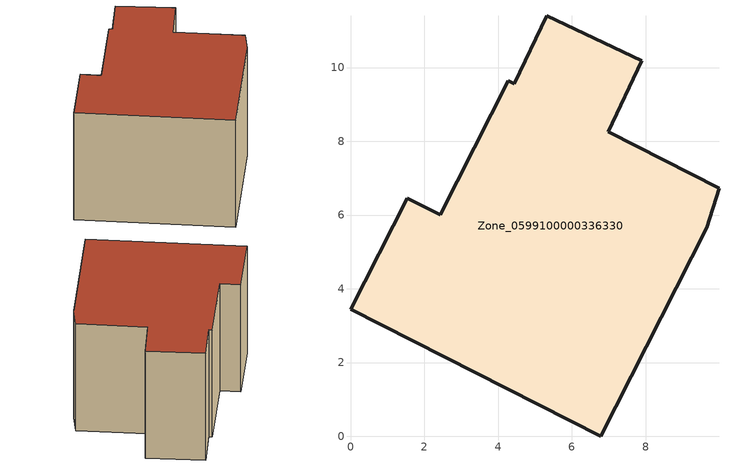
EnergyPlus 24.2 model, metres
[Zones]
Zone_0599100000336330
 floor ground (C_G): 6.78,0 0,3.44 1.54,6.46 2.43,6 4.28,9.64 4.44,9.56 5.33,11.41 7.9,10.19 6.99,8.26 9.99,6.73 9.65,5.65 z0
 wall outside (C_F): 7.9,10.19 5.33,11.41 4.44,9.56 4.28,9.64 2.43,6 1.54,6.46 0,3.44 6.78,0 9.65,5.65 9.99,6.73 6.99,8.26 7.9,10.19 z0:5.92
 roof outside (C_R): 9.65,5.65 9.99,6.73 6.99,8.26 7.9,10.19 5.33,11.41 4.44,9.56 4.28,9.64 2.43,6 1.54,6.46 0,3.44 6.78,0 z5.92
[BUILDING]
Pand.0599100000336330: North Axis=0; Terrain=City; Loads Convergence Tolerance Value=0.04; Temperature Convergence Tolerance Value=0.4; Solar Distribution=FullExterior; Maximum Number of Warmup Days=25; Minimum Number of Warmup Days=1
[Site:Location]
Rotterdam.The.Hague.AP_ZH_NLD Design_Conditions: Latitude=51.96; Longitude=4.45; Time Zone=1; Elevation=-4.5
[SITE:GROUNDTEMPERATURE:BUILDINGSURFACE]
18, 18, 18, 18, 18, 18, 18, 18, 18, 18, 18, 18
[MATERIAL] Thermal Absorptance=0.9; Solar Absorptance=0.7; Visible Absorptance=0.7
Name | Roughness | Thickness | Conductivity | Density | Specific Heat
G.TC.1975-1991 | MediumSmooth | 0.15 | 0.288461 | 540 | 1210
F.TC.1975-1991 | Rough | 0.3 | 0.230769 | 1920 | 840
R.TC.1975-1991 | MediumRough | 0.2 | 0.153846 | 1500 | 1000
[CONSTRUCTION]
C_G: G.TC.1975-1991
C_F: F.TC.1975-1991
C_R: R.TC.1975-1991
[ZONE]
Zone_0599100000336330: Type=1; Multiplier=1; Ceiling Height=Autocalculate; Volume=Autocalculate; Floor Area=autocalculate; Part of Total Floor Area=Yes
[ZONEINFILTRATION:DESIGNFLOWRATE]
Infil_Zone_0599100000336330: Zone or ZoneList or Space or SpaceList=Zone_0599100000336330; Schedule=AlwaysOn; Design Flow Rate Calculation Method=Flow/Area; Flow Rate per Floor Area=0.003; Constant Term Coefficient=1; Temperature Term Coefficient=0; Velocity Term Coefficient=0; Velocity Squared Term Coefficient=0
[HVACTEMPLATE:ZONE:IDEALLOADSAIRSYSTEM]
Zone_0599100000336330: Maximum Heating Supply Air Temperature=50; Minimum Cooling Supply Air Temperature=13; Maximum Heating Supply Air Humidity Ratio=0.0156; Minimum Cooling Supply Air Humidity Ratio=0.0077; Heating Limit=NoLimit; Cooling Limit=NoLimit; Dehumidification Control Type=ConstantSensibleHeatRatio; Cooling Sensible Heat Ratio=0.7; Dehumidification Setpoint=60; Humidification Control Type=None; Humidification Setpoint=30; Outdoor Air Method=None; Outdoor Air Flow Rate per Person=0.00944; Outdoor Air Flow Rate per Zone Floor Area=0; Outdoor Air Flow Rate per Zone=0; Demand Controlled Ventilation Type=None; Outdoor Air Economizer Type=NoEconomizer; Heat Recovery Type=None; Sensible Heat Recovery Effectiveness=0.7; Latent Heat Recovery Effectiveness=0.65
[ZONECONTROL:THERMOSTAT]
ThermostatControl_Zone_0599100000336330: Zone or ZoneList=Zone_0599100000336330; Control Type Schedule=DualSetpointControlType; Control 1=Thermostat_Zone_0599100000336330; Temperature Difference Between Cutout And Setpoint=0
[THERMOSTATSETPOINT:DUALSETPOINT]
Thermostat_Zone_0599100000336330: Heating Setpoint Temperature Schedule=HeatingSetpoint_Zone_0599100000336330; Cooling Setpoint Temperature Schedule=CoolingSetpoint_Zone_0599100000336330
[SCHEDULE:COMPACT]
HeatingSetpoint_Zone_0599100000336330: Through: 12/31, For: AllDays, Until: 24:00, 21
CoolingSetpoint_Zone_0599100000336330: Through: 12/31, For: AllDays, Until: 24:00, 24
DualSetpointControlType: Through: 12/31, For: AllDays, Until: 24:00, 4
AlwaysOn: Through: 12/31, For: AllDays, Until: 24:00, 1
